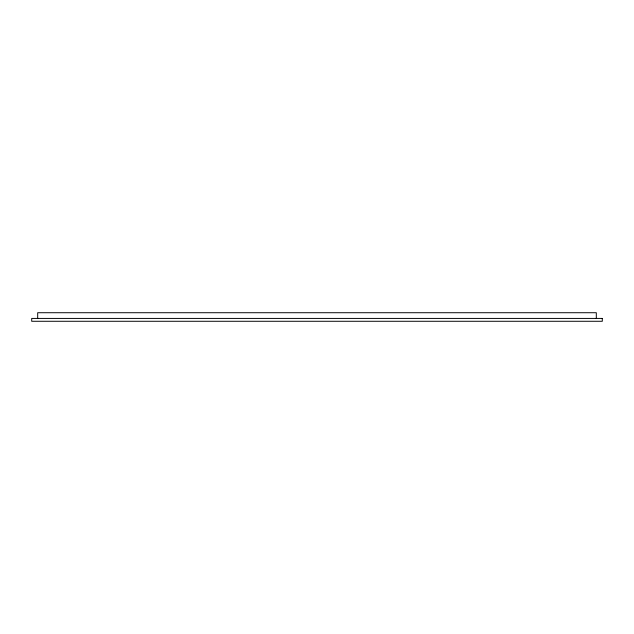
<?xml version="1.0" encoding="UTF-8"?>
<svg xmlns="http://www.w3.org/2000/svg" width="634" height="634" viewBox="0 0 634 634"><rect width="100%" height="100%" fill="white"/><g stroke="black" fill="none" stroke-linecap="round" stroke-linejoin="round"><path stroke-width="0.95" d="M596.309 318.426L596.309 312.721L37.691 312.721L37.691 318.426M602.3 318.426L31.7 318.426L31.7 321.279L602.3 321.279L602.3 318.426"/></g></svg>
